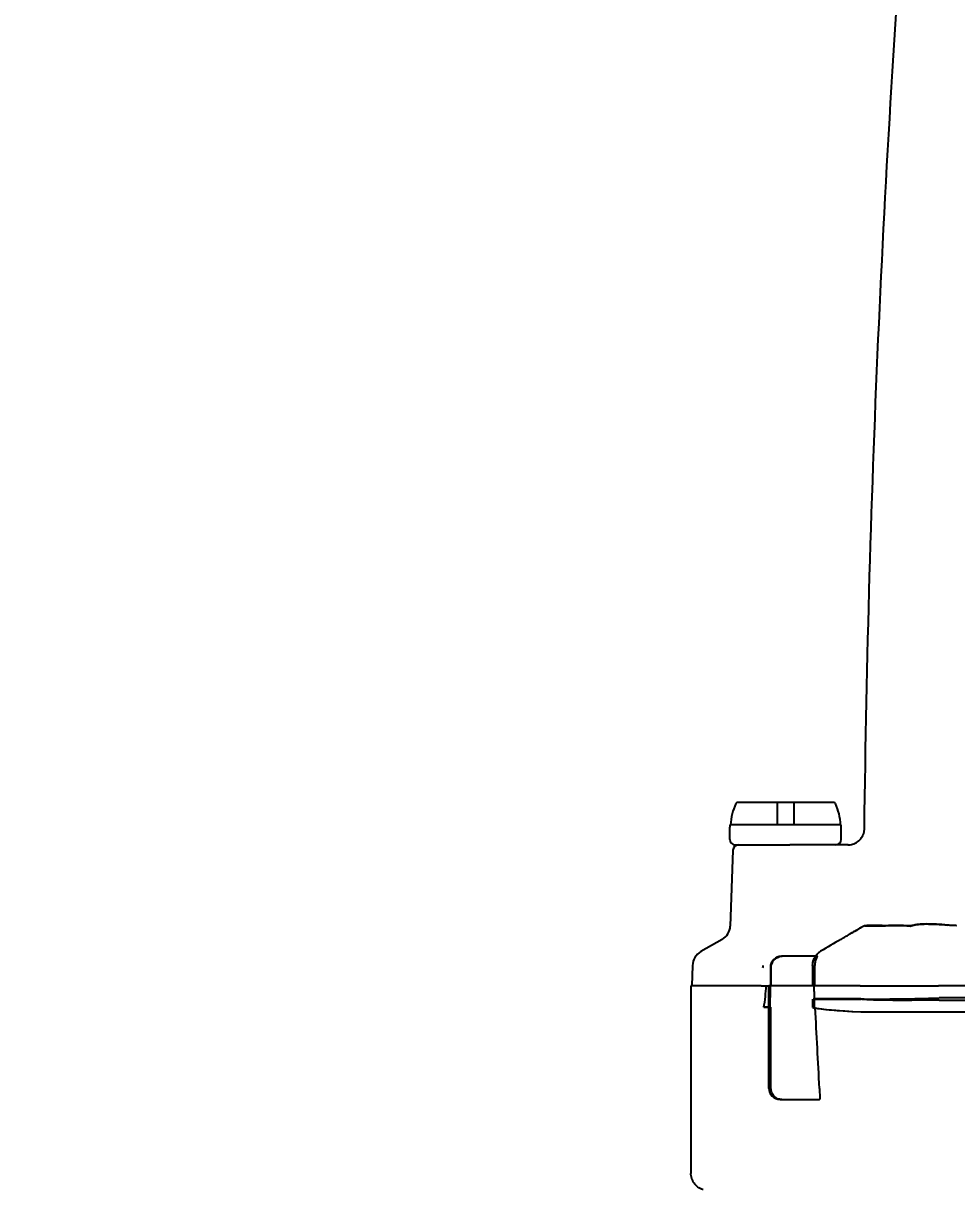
# Model space of a CAD drawing. Header units: millimetres. Extents: x -5247 to 64230, y -16204 to 29599.
# Drawn here: x 55737.6 to 55821.4, y 21381.5 to 21486.2 of the extents above; entities that cross this region are included whole.
import ezdxf
from ezdxf import colors
from ezdxf.entities.mleader import LeaderData, LeaderLine
from ezdxf.math import Vec2, Vec3

# ---------------------------------------------------------------- set-up
doc = ezdxf.new("R2010")
doc.units = ezdxf.units.MM
doc.layers.add('Выноски надписи', color=7, linetype='Continuous')
doc.styles.add('ISO_250', font='isocpeur.ttf', dxfattribs={"height": 250})

# ---------------------------------------------------------------- blocks, each defined once
blk = doc.blocks.new('_Dot')
at = {"color": 0, "linetype": 'ByBlock', "lineweight": -2}
blk.add_line((-0.5, 0), (-1, 0), dxfattribs=at)
at = {"color": 0, "linetype": 'ByBlock', "const_width": 0.5}
blk.add_lwpolyline([(-0.25, 0, 1), (0.25, 0, 1)], format="xyb", close=True, dxfattribs=at)
blk = doc.blocks.new('Siemens 7ME65202DF122JE1')
for p, q in [((-163.92, 180.16), (-172.58, 180.16)), ((-163.92, 180.16), (-172.58, 180.16)), ((-173.25, 178.16), (-173.19, 178.16)), ((-173.25, 178.16), (-173.19, 178.16)), ((-163.31, 178.16), (-163.25, 178.16)), ((-163.31, 178.16), (-163.25, 178.16)), ((-173.25, 176.86), (-173.25, 177.96)), ((-173.25, 176.86), (-173.25, 177.96)), ((-163.25, 176.86), (-163.25, 177.96)), ((-163.25, 176.86), (-163.25, 177.96)), ((-161.17, 177.84), (-161.17, 177.84)), ((-161.17, 177.84), (-161.17, 177.84)), ((-172.75, 176.36), (-167.88, 176.36)), ((-172.75, 176.36), (-167.88, 176.36)), ((-162.62, 176.36), (-167.88, 176.36)), ((-162.62, 176.36), (-167.88, 176.36)), ((-172.98, 175.88), (-173.22, 169.08)), ((-172.98, 175.88), (-173.22, 169.08)), ((-173.94, 167.88), (-175.86, 166.78)), ((-173.94, 167.88), (-175.86, 166.78)), ((-176.6, 165.53), (-176.67, 163.7)), ((-176.6, 165.53), (-176.67, 163.7)), ((-165.41, 166.36), (-168.61, 166.36)), ((-165.41, 166.36), (-168.61, 166.36)), ((-169.61, 165.36), (-169.61, 163.7)), ((-169.61, 165.36), (-169.61, 163.7)), ((-165.64, 165.36), (-165.64, 163.7)), ((-165.64, 165.36), (-165.64, 163.7)), ((-170.45, 163.7), (-176.75, 163.7)), ((-176.75, 163.7), (-176.75, 146.86)), ((-170.45, 163.7), (-176.75, 163.7)), ((-176.75, 163.7), (-176.75, 146.86)), ((-170.45, 163.7), (-169.98, 163.7)), ((-170.45, 163.7), (-169.98, 163.7)), ((-165.7, 163.7), (-169.75, 163.7)), ((-169.75, 154.5), (-169.75, 163.7)), ((-165.7, 163.7), (-169.75, 163.7)), ((-169.75, 154.5), (-169.75, 163.7)), ((-161.55, 163.7), (-165.7, 163.7)), ((-161.55, 163.7), (-165.7, 163.7)), ((-43.97, 163.7), (-154.53, 163.7)), ((-43.97, 163.7), (-154.53, 163.7)), ((-165.64, 161.73), (-165.64, 162.53)), ((-165.64, 161.73), (-165.64, 162.53)), ((-161.5, 162.54), (-161.5, 162.54)), ((-161.5, 162.54), (-161.5, 162.54)), ((-161.5, 161.36), (-154.47, 161.36)), ((-161.5, 161.36), (-154.47, 161.36)), ((-154.47, 161.36), (-44.03, 161.36)), ((-154.47, 161.36), (-44.03, 161.36)), ((-168.75, 153.5), (-165.2, 153.5)), ((-168.75, 153.5), (-165.2, 153.5))]:
    blk.add_line(p, q)
at = {"ltscale": 3.809293}
for p, q in [((-169, 180.16), (-169, 178.16)), ((-169, 180.16), (-169, 178.16)), ((-167.5, 180.16), (-167.5, 178.16)), ((-167.5, 180.16), (-167.5, 178.16))]:
    blk.add_line(p, q, dxfattribs=at)
at = {"ltscale": 7.979404}
for p, q in [((-169, 178.16), (-173.19, 178.16)), ((-169, 178.16), (-173.19, 178.16)), ((-163.31, 178.16), (-167.5, 178.16)), ((-163.31, 178.16), (-167.5, 178.16))]:
    blk.add_line(p, q, dxfattribs=at)
at = {"ltscale": 2.856945}
blk.add_line((-167.5, 178.16), (-169, 178.16), dxfattribs=at)
blk.add_line((-167.5, 178.16), (-169, 178.16), dxfattribs=at)
at = {"ltscale": 0.22948}
blk.add_line((-162.62, 176.36), (-162.62, 176.36), dxfattribs=at)
blk.add_line((-162.62, 176.36), (-162.62, 176.36), dxfattribs=at)
at = {"ltscale": 0.456778}
blk.add_line((-169.98, 163.7), (-169.75, 163.7), dxfattribs=at)
blk.add_line((-169.98, 163.7), (-169.75, 163.7), dxfattribs=at)
at = {"ltscale": 0.000145749}
blk.add_line((-161.5, 162.54), (-161.5, 162.54), dxfattribs=at)
blk.add_line((-161.5, 162.54), (-161.5, 162.54), dxfattribs=at)
at = {"ltscale": 0.006982}
blk.add_line((-154.47, 162.42), (-154.47, 162.42), dxfattribs=at)
blk.add_line((-154.47, 162.42), (-154.47, 162.42), dxfattribs=at)
at = {"ltscale": 1.253765}
blk.add_line((-170.2, 161.79), (-169.56, 161.78), dxfattribs=at)
blk.add_line((-170.2, 161.79), (-169.56, 161.78), dxfattribs=at)
at = {"ltscale": 13.87286}
blk.add_line((-169.56, 154.5), (-169.56, 161.78), dxfattribs=at)
blk.add_line((-169.56, 154.5), (-169.56, 161.78), dxfattribs=at)
for centre, radius, start, end in [((-168.25, 177.96), 4.94, 154.6771, 177.6816), ((-168.25, 177.96), 4.94, 154.6771, 177.6816), ((-168.25, 177.96), 4.94, 2.3184, 25.3229), ((-168.25, 177.96), 4.94, 2.3184, 25.3229), ((-168.25, 177.96), 5, 177.7078, 180), ((-168.25, 177.96), 5, 177.7078, 180), ((-168.25, 177.96), 5, 0, 2.2922), ((-168.25, 177.96), 5, 0, 2.2922), ((-172.75, 176.86), 0.5, 180, 270), ((-172.75, 176.86), 0.5, 180, 270), ((-172.48, 175.86), 0.5, 90, 178), ((-172.48, 175.86), 0.5, 90, 178), ((-163.75, 176.86), 0.5, 270, 0), ((-163.75, 176.86), 0.5, 270, 0), ((-174.66, 169.13), 1.44, 300.0003, 358), ((-174.66, 169.13), 1.44, 300.0003, 358), ((-175.11, 165.48), 1.5, 119.9998, 178), ((-175.11, 165.48), 1.5, 119.9998, 178), ((-168.61, 165.36), 1, 90, 180), ((-168.61, 165.36), 1, 90, 180), ((-168.75, 154.5), 1, 180, 270), ((-168.75, 154.5), 1, 180, 270)]:
    blk.add_arc(centre, radius, start, end)
for centre, major_axis, ratio, start_param, end_param in [((-172.58, 180.01), (-0.15, 0.006), 0.985967, 4.753778, 5.887071), ((-172.58, 180.01), (-0.15, 0.006), 0.985967, 4.753778, 5.887071), ((-163.92, 180.01), (-0.15, -0.007), 0.986025, 3.534596, 4.667776), ((-163.92, 180.01), (-0.15, -0.007), 0.986025, 3.534596, 4.667776), ((-3341.89, -7630.51), (-3693.55, -7895.56), 0.185695, 3.407437, 3.408197), ((-3341.89, -7630.51), (-3693.55, -7895.56), 0.185695, 3.407437, 3.408197), ((-164.15, 165.34), (-1.15, 1.32), 0.898194, 6.119502, 6.160994), ((-164.15, 165.34), (-1.15, 1.32), 0.898194, 6.119501, 6.160994), ((-168.4, 165.33), (0.26, 1.96), 0.965337, 1.602103, 1.705287), ((-168.4, 165.33), (0.26, 1.96), 0.965337, 1.602103, 1.705287), ((-165.68, 165.36), (0, -0.97), 0.042278, 1.570818, 1.726141), ((-165.68, 165.36), (0, -0.97), 0.042278, 1.570818, 1.726141), ((-165.16, 166.93), (-0.398, -0.566), 0.025864, 6.146496, 6.301282), ((-165.16, 166.93), (-0.398, -0.566), 0.025864, 6.146496, 6.301282), ((-235.48, 142.77), (88.49, -1686.65), 0.041912, 1.580309, 1.580657), ((-235.48, 142.77), (88.49, -1686.65), 0.041912, 1.580309, 1.580657), ((-154.47, 162.39), (-0.318, -0.006), 0.715628, 4.683923, 4.724026), ((-154.47, 162.39), (-0.318, -0.006), 0.71563, 4.683923, 4.724026), ((178.75, 161.86), (-344.7, 0), 0.009055, 0.042704, 0.16089), ((178.75, 161.86), (-344.7, 0), 0.009055, 0.042704, 0.16089), ((-164.76, 142), (-4.95, 94.47), 0.002197, 4.845002, 4.922563), ((-164.76, 142), (-4.95, 94.47), 0.002197, 4.845002, 4.922563)]:
    blk.add_ellipse(centre, major_axis=major_axis, ratio=ratio, start_param=start_param, end_param=end_param)
at = {"ltscale": 0.194927}
blk.add_ellipse((-168.66, 165.37), major_axis=(-0.158, -0.961), ratio=0.936429, start_param=4.774187, end_param=4.879355, dxfattribs=at)
blk.add_ellipse((-168.66, 165.37), major_axis=(-0.158, -0.961), ratio=0.936429, start_param=4.774187, end_param=4.879355, dxfattribs=at)
at = {"ltscale": 0.036203}
for ratio, start_param, end_param in [(0.962949, 4.694263, 4.707552), (0.963202, 4.694182, 4.707467)]:
    blk.add_ellipse((-164.44, 165.51), major_axis=(0.01, -1.43), ratio=ratio, start_param=start_param, end_param=end_param, dxfattribs=at)
at = {"ltscale": 3.449688}
blk.add_ellipse((178.75, 2976.6), major_axis=(-89.32, -9870.92), ratio=0.033728, start_param=5.001476, end_param=5.001667, dxfattribs=at)
blk.add_ellipse((178.75, 2976.6), major_axis=(-89.32, -9870.92), ratio=0.033728, start_param=5.001476, end_param=5.001667, dxfattribs=at)
at = {"ltscale": 3.658581}
blk.add_ellipse((697.09, 234.7), major_axis=(-42.98, -2773.91), ratio=0.312132, start_param=4.742823, end_param=4.743516, dxfattribs=at)
blk.add_ellipse((697.09, 234.7), major_axis=(-42.98, -2773.91), ratio=0.312132, start_param=4.742823, end_param=4.743516, dxfattribs=at)
at = {"ltscale": 1.118384}
blk.add_ellipse((-235.48, 142.77), major_axis=(88.49, -1686.65), ratio=0.041912, start_param=1.580657, end_param=1.581005, dxfattribs=at)
at = {"ltscale": 1.118341}
blk.add_ellipse((-235.48, 142.77), major_axis=(88.49, -1686.65), ratio=0.041912, start_param=1.580657, end_param=1.581005, dxfattribs=at)
at = {"ltscale": 24.128645}
blk.add_ellipse((178.75, 162.52), major_axis=(-344.7, 0.01), ratio=0.000287, start_param=0.030671, end_param=0.16089, dxfattribs=at)
blk.add_ellipse((178.75, 162.52), major_axis=(-344.7, 0.01), ratio=0.000287, start_param=0.030671, end_param=0.16089, dxfattribs=at)
at = {"ltscale": 24.636251}
blk.add_ellipse((178.75, 162.52), major_axis=(-344.7, 0.01), ratio=0.000287, start_param=6.122296, end_param=6.240481, dxfattribs=at)
blk.add_ellipse((178.75, 162.52), major_axis=(-344.7, 0.01), ratio=0.000287, start_param=6.122296, end_param=6.240481, dxfattribs=at)
at = {"ltscale": 0.025482}
for ratio in [0.225853, 0.225854]:
    blk.add_ellipse((-161.49, 162.28), major_axis=(0.014, -0.228), ratio=ratio, start_param=3.085804, end_param=3.12742, dxfattribs=at)
at = {"ltscale": 25.552862}
for major_axis in [(344.7, -0.01), (344.7, -0.01), (-344.7, 0.01), (-344.7, 0.01)]:
    blk.add_ellipse((-99.25, 162.52), major_axis=major_axis, ratio=0.000287, start_param=1.409907, end_param=1.731686, dxfattribs=at)
at = {"ltscale": 0.772657}
blk.add_ellipse((-164.75, 161.77), major_axis=(-5, 0), ratio=0.009055, start_param=6.009344, end_param=6.090483, dxfattribs=at)
blk.add_ellipse((-164.75, 161.77), major_axis=(-5, 0), ratio=0.009055, start_param=6.009344, end_param=6.090483, dxfattribs=at)
at = {"ltscale": 0.654923}
blk.add_ellipse((-167.25, 161.76), major_axis=(1.5, 0), ratio=0.009078, start_param=0.031182, end_param=0.260504, dxfattribs=at)
blk.add_ellipse((-167.25, 161.76), major_axis=(1.5, 0), ratio=0.009078, start_param=0.031182, end_param=0.260504, dxfattribs=at)
at = {"ltscale": 8.527577}
blk.add_ellipse((178.75, 161.86), major_axis=(344.7, 0), ratio=0.009055, start_param=3.171309, end_param=3.184297, dxfattribs=at)
blk.add_ellipse((178.75, 161.86), major_axis=(344.7, 0), ratio=0.009055, start_param=3.171309, end_param=3.184297, dxfattribs=at)
at = {"ltscale": 24.103104}
blk.add_ellipse((178.75, 161.86), major_axis=(344.67, 0), ratio=0.009055, start_param=3.172757, end_param=3.302846, dxfattribs=at)
blk.add_ellipse((178.75, 161.86), major_axis=(344.67, 0), ratio=0.009055, start_param=3.172757, end_param=3.302846, dxfattribs=at)
at = {"ltscale": 0.081694}
blk.add_ellipse((-164.75, 161.77), major_axis=(-5, 0), ratio=0.009055, start_param=1.392639, end_param=1.401228, dxfattribs=at)
blk.add_ellipse((-164.75, 161.77), major_axis=(-5, 0), ratio=0.009055, start_param=1.392639, end_param=1.401228, dxfattribs=at)
at = {"ltscale": 0.016502}
blk.add_ellipse((-164.76, 142), major_axis=(-4.95, 94.47), ratio=0.002197, start_param=4.922563, end_param=4.922657, dxfattribs=at)
blk.add_ellipse((-164.76, 142), major_axis=(-4.95, 94.47), ratio=0.002197, start_param=4.922563, end_param=4.922657, dxfattribs=at)
at = {"ltscale": 24.603045}
blk.add_ellipse((178.75, 161.86), major_axis=(-344.67, 0), ratio=0.009055, start_param=0.04322, end_param=0.161253, dxfattribs=at)
blk.add_ellipse((178.75, 161.86), major_axis=(-344.67, 0), ratio=0.009055, start_param=0.04322, end_param=0.161253, dxfattribs=at)
at = {"ltscale": 0.097527}
for start_param, end_param in [(0.226048, 0.23458), (0.226047, 0.234578)]:
    blk.add_ellipse((-157.25, 161.37), major_axis=(-4.3, 0.01), ratio=0.012476, start_param=start_param, end_param=end_param, dxfattribs=at)
at = {"ltscale": 0.077506}
for start_param, end_param in [(0.226121, 0.232905), (0.226112, 0.232895)]:
    blk.add_ellipse((-157.25, 161.37), major_axis=(-4.3, 0.01), ratio=0.012481, start_param=start_param, end_param=end_param, dxfattribs=at)
for points, knots in [([(-161.17, 177.84), (-160.8, 208.08), (-159.42, 238.31), (-156.19, 279.64), (-155.18, 290.86), (-154.03, 302.07)], [0.000002, 0.000002, 0.000002, 0.000002, 9.074041, 9.074041, 12.455967, 12.455967, 12.455967, 12.455967]), ([(-161.17, 177.84), (-160.8, 208.08), (-159.42, 238.31), (-156.19, 279.64), (-155.18, 290.86), (-154.03, 302.07)], [0.000002, 0.000002, 0.000002, 0.000002, 9.074041, 9.074041, 12.455967, 12.455967, 12.455967, 12.455967]), ([(-162.67, 176.36), (-162.52, 176.36), (-162.37, 176.39), (-162.07, 176.48), (-161.92, 176.55), (-161.65, 176.75), (-161.52, 176.87), (-161.35, 177.14), (-161.28, 177.28), (-161.19, 177.56), (-161.17, 177.7), (-161.17, 177.84)], [0, 0, 0, 0, 0.0441252, 0.0441252, 0.0939977, 0.0939977, 0.1449367, 0.1449367, 0.1906099, 0.1906099, 0.2324747, 0.2324747, 0.2324747, 0.2324747]), ([(-162.67, 176.36), (-162.52, 176.36), (-162.37, 176.39), (-162.07, 176.48), (-161.92, 176.55), (-161.65, 176.75), (-161.52, 176.87), (-161.35, 177.14), (-161.28, 177.28), (-161.19, 177.56), (-161.17, 177.7), (-161.17, 177.84)], [0, 0, 0, 0, 0.0441252, 0.0441252, 0.0939977, 0.0939977, 0.1449367, 0.1449367, 0.1906099, 0.1906099, 0.2324747, 0.2324747, 0.2324747, 0.2324747]), ([(-161.18, 169.1), (-161.21, 169.08), (-161.25, 169.06), (-161.42, 168.97), (-161.51, 168.92), (-161.7, 168.81), (-161.81, 168.74), (-162.09, 168.58), (-162.21, 168.51), (-162.28, 168.47)], [0.0001909, 0.0001909, 0.0001909, 0.0001909, 0.0291235, 0.0291235, 0.0529477, 0.0529477, 0.082762, 0.082762, 0.1169312, 0.1169312, 0.1169312, 0.1169312]), ([(-161.18, 169.1), (-161.21, 169.08), (-161.25, 169.06), (-161.42, 168.97), (-161.51, 168.92), (-161.7, 168.81), (-161.81, 168.74), (-162.09, 168.58), (-162.21, 168.51), (-162.28, 168.47)], [0.0001909, 0.0001909, 0.0001909, 0.0001909, 0.0291235, 0.0291235, 0.0529477, 0.0529477, 0.082762, 0.082762, 0.1169312, 0.1169312, 0.1169312, 0.1169312]), ([(-161.15, 169.11), (-161.15, 169.11), (-161.16, 169.11), (-161.17, 169.1), (-161.18, 169.1), (-161.18, 169.1)], [0, 0, 0, 0, 0.0223462, 0.0223462, 0.02982115, 0.02982115, 0.02982115, 0.02982115]), ([(-161.15, 169.11), (-161.15, 169.11), (-161.16, 169.11), (-161.17, 169.1), (-161.18, 169.1), (-161.18, 169.1)], [0, 0, 0, 0, 0.02234594, 0.02234594, 0.02982115, 0.02982115, 0.02982115, 0.02982115]), ([(-157.06, 169.09), (-157.89, 169.15), (-158.6, 169.11), (-159.48, 169.11), (-159.67, 169.11), (-160.52, 169.12), (-160.96, 169.11), (-161.15, 169.11)], [0.000005, 0.000005, 0.000005, 0.000005, 1.814141, 1.814141, 2.372443, 2.372443, 4.571185, 4.571185, 4.571185, 4.571185]), ([(-157.06, 169.09), (-157.89, 169.15), (-158.6, 169.11), (-159.48, 169.11), (-159.67, 169.11), (-160.52, 169.12), (-160.96, 169.11), (-161.15, 169.11)], [0.000005, 0.000005, 0.000005, 0.000005, 1.814141, 1.814141, 2.372443, 2.372443, 4.571185, 4.571185, 4.571185, 4.571185]), ([(-156.82, 169.13), (-156.88, 169.12), (-156.92, 169.1), (-157, 169.09), (-157.03, 169.09), (-157.06, 169.09)], [0.000001, 0.000001, 0.000001, 0.000001, 0.05008217, 0.05008217, 0.09985648, 0.09985648, 0.09985648, 0.09985648]), ([(-156.82, 169.13), (-156.88, 169.12), (-156.92, 169.1), (-157, 169.09), (-157.03, 169.09), (-157.06, 169.09)], [0.000001, 0.000001, 0.000001, 0.000001, 0.05008217, 0.05008217, 0.09985648, 0.09985648, 0.09985648, 0.09985648]), ([(-153.7, 169.15), (-154.06, 169.19), (-154.39, 169.22), (-155.04, 169.26), (-155.34, 169.26), (-155.89, 169.26), (-156.13, 169.25), (-156.53, 169.2), (-156.7, 169.17), (-156.82, 169.13)], [0.000001, 0.000001, 0.000001, 0.000001, 0.1119621, 0.1119621, 0.22605, 0.22605, 0.340333, 0.340333, 0.4530958, 0.4530958, 0.4530958, 0.4530958]), ([(-153.7, 169.15), (-154.06, 169.19), (-154.39, 169.22), (-155.04, 169.26), (-155.34, 169.26), (-155.89, 169.26), (-156.13, 169.25), (-156.53, 169.2), (-156.7, 169.17), (-156.82, 169.13)], [0.000001, 0.000001, 0.000001, 0.000001, 0.1119621, 0.1119621, 0.22605, 0.22605, 0.340333, 0.340333, 0.4530958, 0.4530958, 0.4530958, 0.4530958]), ([(-152.89, 169.11), (-153.03, 169.11), (-153.17, 169.12), (-153.44, 169.13), (-153.57, 169.14), (-153.7, 169.15)], [0.00000876, 0.00000876, 0.00000876, 0.00000876, 0.04178822, 0.04178822, 0.08384021, 0.08384021, 0.08384021, 0.08384021]), ([(-152.89, 169.11), (-153.03, 169.11), (-153.17, 169.12), (-153.44, 169.13), (-153.57, 169.14), (-153.7, 169.15)], [0.00000876, 0.00000876, 0.00000876, 0.00000876, 0.04178822, 0.04178822, 0.08384021, 0.08384021, 0.08384021, 0.08384021]), ([(-163.28, 167.88), (-163.26, 167.89), (-163.24, 167.9), (-163.13, 167.97), (-163.02, 168.04), (-162.79, 168.17), (-162.66, 168.25), (-162.53, 168.32)], [0.56167389, 0.56167389, 0.56167389, 0.56167389, 0.57027576, 0.57027576, 0.60937087, 0.60937087, 0.65194217, 0.65194217, 0.65194217, 0.65194217]), ([(-163.28, 167.88), (-163.26, 167.89), (-163.24, 167.9), (-163.13, 167.97), (-163.02, 168.04), (-162.79, 168.17), (-162.66, 168.25), (-162.53, 168.32)], [0.56167389, 0.56167389, 0.56167389, 0.56167389, 0.57027576, 0.57027576, 0.60937087, 0.60937087, 0.65194217, 0.65194217, 0.65194217, 0.65194217]), ([(-162.28, 168.47), (-162.31, 168.45), (-162.33, 168.44), (-162.35, 168.43), (-162.38, 168.41), (-162.41, 168.39), (-162.44, 168.38), (-162.47, 168.36), (-162.5, 168.34), (-162.53, 168.32)], [0.000241, 0.000241, 0.000241, 0.000241, 0.2498091, 0.2498091, 0.2498091, 0.624696, 0.624696, 0.624696, 0.9999801, 0.9999801, 0.9999801, 0.9999801]), ([(-162.28, 168.47), (-162.31, 168.45), (-162.33, 168.44), (-162.35, 168.43), (-162.38, 168.41), (-162.41, 168.39), (-162.44, 168.38), (-162.47, 168.36), (-162.5, 168.34), (-162.53, 168.32)], [0.000241, 0.000241, 0.000241, 0.000241, 0.2498091, 0.2498091, 0.2498091, 0.624696, 0.624696, 0.624696, 0.9999801, 0.9999801, 0.9999801, 0.9999801]), ([(-165.55, 166.37), (-165.55, 166.37), (-165.55, 166.38), (-165.53, 166.4), (-165.51, 166.43), (-165.47, 166.48), (-165.46, 166.5), (-165.44, 166.52)], [-0.35414459, -0.35414459, -0.35414459, -0.35414459, -0.34252565, -0.34252565, -0.31422069, -0.31422069, -0.30288003, -0.30288003, -0.30288003, -0.30288003]), ([(-165.55, 166.37), (-165.55, 166.37), (-165.55, 166.38), (-165.53, 166.4), (-165.51, 166.43), (-165.47, 166.48), (-165.46, 166.5), (-165.44, 166.52)], [-0.35442296, -0.35442296, -0.35442296, -0.35442296, -0.34278471, -0.34278471, -0.31443659, -0.31443659, -0.30308008, -0.30308008, -0.30308008, -0.30308008]), ([(-165.36, 166.61), (-165.37, 166.6), (-165.38, 166.58), (-165.42, 166.55), (-165.43, 166.53), (-165.44, 166.52)], [0.0000019, 0.0000019, 0.0000019, 0.0000019, 0.003414853, 0.003414853, 0.005725663, 0.005725663, 0.005725663, 0.005725663]), ([(-165.36, 166.61), (-165.37, 166.6), (-165.38, 166.58), (-165.42, 166.55), (-165.43, 166.53), (-165.44, 166.52)], [0.0000019, 0.0000019, 0.0000019, 0.0000019, 0.003414853, 0.003414853, 0.005725663, 0.005725663, 0.005725663, 0.005725663]), ([(-165.15, 166.77), (-165.17, 166.76), (-165.19, 166.75), (-165.23, 166.72), (-165.26, 166.7), (-165.31, 166.65), (-165.33, 166.63), (-165.36, 166.61)], [0.0000012, 0.0000012, 0.0000012, 0.0000012, 0.2487557, 0.2487557, 0.6235574, 0.6235574, 0.998623, 0.998623, 0.998623, 0.998623]), ([(-165.15, 166.77), (-165.17, 166.76), (-165.19, 166.75), (-165.23, 166.72), (-165.26, 166.7), (-165.31, 166.65), (-165.33, 166.63), (-165.36, 166.61)], [0.0000012, 0.0000012, 0.0000012, 0.0000012, 0.2487557, 0.2487557, 0.6235574, 0.6235574, 0.998623, 0.998623, 0.998623, 0.998623]), ([(-165.41, 166.36), (-165.41, 166.36), (-165.41, 166.36), (-165.41, 166.36), (-165.42, 166.34), (-165.46, 166.27), (-165.49, 166.21), (-165.55, 166.06), (-165.58, 165.96), (-165.62, 165.77), (-165.63, 165.69), (-165.64, 165.58), (-165.64, 165.54), (-165.64, 165.51)], [0.5238103, 0.5238103, 0.5238103, 0.5238103, 0.5245603, 0.5245603, 0.5582944, 0.5582944, 0.5925909, 0.5925909, 0.6315705, 0.6315705, 0.6569868, 0.6569868, 0.6672864, 0.6672864, 0.6672864, 0.6672864]), ([(-165.41, 166.36), (-165.41, 166.36), (-165.41, 166.36), (-165.41, 166.36), (-165.42, 166.34), (-165.46, 166.27), (-165.49, 166.21), (-165.55, 166.06), (-165.58, 165.96), (-165.62, 165.77), (-165.63, 165.69), (-165.64, 165.58), (-165.64, 165.54), (-165.64, 165.51)], [0.5238103, 0.5238103, 0.5238103, 0.5238103, 0.5245603, 0.5245603, 0.5582944, 0.5582944, 0.5925909, 0.5925909, 0.6315705, 0.6315705, 0.6569868, 0.6569868, 0.6672864, 0.6672864, 0.6672864, 0.6672864]), ([(-170.2, 161.79), (-170.14, 162.04), (-170.1, 162.42), (-170.03, 163.05), (-170, 163.39), (-169.98, 163.7)], [0.000001, 0.000001, 0.000001, 0.000001, 0.0782803, 0.0782803, 0.1555314, 0.1555314, 0.1555314, 0.1555314]), ([(-170.2, 161.79), (-170.14, 162.04), (-170.1, 162.42), (-170.03, 163.05), (-170, 163.39), (-169.98, 163.7)], [0.000001, 0.000001, 0.000001, 0.000001, 0.0782803, 0.0782803, 0.1555314, 0.1555314, 0.1555314, 0.1555314]), ([(-161.55, 163.7), (-161.41, 163.7), (-161.15, 163.7), (-160.35, 163.7), (-159.82, 163.7), (-158.54, 163.7), (-157.8, 163.7), (-156.21, 163.7), (-155.39, 163.7), (-154.53, 163.7)], [-1.06217, -1.06217, -1.06217, -1.06217, -0.803445, -0.803445, -0.531826, -0.531826, -0.259177, -0.259177, -0.000003, -0.000003, -0.000003, -0.000003]), ([(-161.55, 163.7), (-161.41, 163.7), (-161.15, 163.7), (-160.35, 163.7), (-159.82, 163.7), (-158.54, 163.7), (-157.8, 163.7), (-156.21, 163.7), (-155.39, 163.7), (-154.53, 163.7)], [-1.06217, -1.06217, -1.06217, -1.06217, -0.803445, -0.803445, -0.531826, -0.531826, -0.259177, -0.259177, -0.000003, -0.000003, -0.000003, -0.000003]), ([(-161.5, 162.54), (-161.36, 162.53), (-161.09, 162.52), (-160.3, 162.52), (-159.77, 162.52), (-158.48, 162.53), (-157.74, 162.54), (-156.16, 162.57), (-155.33, 162.59), (-154.48, 162.61)], [-1.06221, -1.06221, -1.06221, -1.06221, -0.803521, -0.803521, -0.531855, -0.531855, -0.259146, -0.259146, -0.000035, -0.000035, -0.000035, -0.000035]), ([(-161.5, 162.54), (-161.36, 162.53), (-161.09, 162.52), (-160.3, 162.52), (-159.77, 162.52), (-158.48, 162.53), (-157.74, 162.54), (-156.16, 162.57), (-155.33, 162.59), (-154.48, 162.61)], [-1.06221, -1.06221, -1.06221, -1.06221, -0.803521, -0.803521, -0.531855, -0.531855, -0.259146, -0.259146, -0.000035, -0.000035, -0.000035, -0.000035]), ([(-169.75, 161.78), (-169.79, 161.78), (-169.83, 161.78), (-169.97, 161.78), (-170.08, 161.78), (-170.2, 161.79)], [0.02002694, 0.02002694, 0.02002694, 0.02002694, 0.04058614, 0.04058614, 0.08025495, 0.08025495, 0.08025495, 0.08025495]), ([(-169.75, 161.78), (-169.79, 161.78), (-169.83, 161.78), (-169.97, 161.78), (-170.08, 161.78), (-170.2, 161.79)], [0.02002694, 0.02002694, 0.02002694, 0.02002694, 0.04058614, 0.04058614, 0.08025495, 0.08025495, 0.08025495, 0.08025495]), ([(-165.21, 154.5), (-165.21, 154.37), (-165.2, 154.24), (-165.19, 154), (-165.19, 153.89), (-165.19, 153.71), (-165.19, 153.64), (-165.19, 153.53), (-165.2, 153.5), (-165.2, 153.5), (-165.2, 153.5), (-165.2, 153.5)], [0, 0, 0, 0, 0.0387663, 0.0387663, 0.0774611, 0.0774611, 0.1163659, 0.1163659, 0.1557361, 0.1557361, 0.1581166, 0.1581166, 0.1581166, 0.1581166]), ([(-165.21, 154.5), (-165.21, 154.37), (-165.2, 154.24), (-165.19, 154), (-165.19, 153.89), (-165.19, 153.71), (-165.19, 153.64), (-165.19, 153.53), (-165.2, 153.5), (-165.2, 153.5), (-165.2, 153.5), (-165.2, 153.5)], [0, 0, 0, 0, 0.0387663, 0.0387663, 0.0774611, 0.0774611, 0.1163659, 0.1163659, 0.1557361, 0.1557361, 0.1581166, 0.1581166, 0.1581166, 0.1581166]), ([(-175.64, 145.41), (-175.74, 145.43), (-175.84, 145.47), (-176.07, 145.59), (-176.2, 145.69), (-176.43, 145.91), (-176.52, 146.05), (-176.66, 146.33), (-176.71, 146.49), (-176.74, 146.72), (-176.75, 146.79), (-176.75, 146.86)], [0, 0, 0, 0, 0.0310105, 0.0310105, 0.0790422, 0.0790422, 0.1268293, 0.1268293, 0.174625, 0.174625, 0.1956602, 0.1956602, 0.1956602, 0.1956602]), ([(-175.64, 145.41), (-175.74, 145.43), (-175.84, 145.47), (-176.07, 145.59), (-176.2, 145.69), (-176.43, 145.91), (-176.52, 146.05), (-176.66, 146.33), (-176.71, 146.49), (-176.74, 146.72), (-176.75, 146.79), (-176.75, 146.86)], [0, 0, 0, 0, 0.0310105, 0.0310105, 0.0790422, 0.0790422, 0.1268293, 0.1268293, 0.174625, 0.174625, 0.1956602, 0.1956602, 0.1956602, 0.1956602])]:
    blk.add_open_spline(points, degree=3, knots=knots)
at = {"ltscale": 1.981258}
blk.add_open_spline([(-162.3, 168.46), (-162.23, 168.5), (-162.16, 168.54), (-162, 168.63), (-161.92, 168.68), (-161.82, 168.74), (-161.75, 168.78), (-161.6, 168.86), (-161.54, 168.9), (-161.48, 168.93)], degree=3, knots=[0.00000055, 0.00000055, 0.00000055, 0.00000055, 0.02408797, 0.02408797, 0.0566737, 0.0566737, 0.0769359, 0.0769359, 0.09256152, 0.09256152, 0.09256152, 0.09256152], dxfattribs=at)
blk.add_open_spline([(-162.3, 168.46), (-162.23, 168.5), (-162.16, 168.54), (-162, 168.63), (-161.92, 168.68), (-161.82, 168.74), (-161.75, 168.78), (-161.6, 168.86), (-161.54, 168.9), (-161.48, 168.93)], degree=3, knots=[0.00000055, 0.00000055, 0.00000055, 0.00000055, 0.02408797, 0.02408797, 0.0566737, 0.0566737, 0.0769359, 0.0769359, 0.09256152, 0.09256152, 0.09256152, 0.09256152], dxfattribs=at)
at = {"ltscale": 0.56814}
for knots in [[-0.03778136, -0.03778136, -0.03778136, -0.03778136, -0.01189684, -0.01189684, -0.00025305, -0.00025305, -0.00025305, -0.00025305], [-0.03778108, -0.03778108, -0.03778108, -0.03778108, -0.01189749, -0.01189749, -0.00025305, -0.00025305, -0.00025305, -0.00025305]]:
    blk.add_open_spline([(-161.15, 169.11), (-161.15, 169.11), (-161.15, 169.11), (-161.17, 169.1), (-161.18, 169.1), (-161.18, 169.1)], degree=3, knots=knots, dxfattribs=at)
at = {"ltscale": 24.480925}
blk.add_open_spline([(-161.15, 169.11), (-161.06, 169.11), (-160.9, 169.11), (-160.46, 169.11), (-160.17, 169.11), (-159.67, 169.11), (-159.48, 169.11), (-158.61, 169.11), (-157.9, 169.15), (-157.06, 169.08)], degree=3, knots=[0.000001, 0.000001, 0.000001, 0.000001, 1.135225, 1.135225, 2.27663, 2.27663, 2.858872, 2.858872, 4.763495, 4.763495, 4.763495, 4.763495], dxfattribs=at)
blk.add_open_spline([(-161.15, 169.11), (-161.06, 169.11), (-160.9, 169.11), (-160.46, 169.11), (-160.17, 169.11), (-159.67, 169.11), (-159.48, 169.11), (-158.61, 169.11), (-157.9, 169.15), (-157.06, 169.08)], degree=3, knots=[0.000001, 0.000001, 0.000001, 0.000001, 1.135225, 1.135225, 2.27663, 2.27663, 2.858872, 2.858872, 4.763495, 4.763495, 4.763495, 4.763495], dxfattribs=at)
at = {"ltscale": 1.907999}
blk.add_open_spline([(-157.06, 169.08), (-157.04, 169.08), (-157.01, 169.09), (-156.92, 169.1), (-156.88, 169.12), (-156.82, 169.13)], degree=3, knots=[0, 0, 0, 0, 0.0493102, 0.0493102, 0.1000971, 0.1000971, 0.1000971, 0.1000971], dxfattribs=at)
blk.add_open_spline([(-157.06, 169.08), (-157.04, 169.08), (-157.01, 169.09), (-156.92, 169.1), (-156.88, 169.12), (-156.82, 169.13)], degree=3, knots=[0, 0, 0, 0, 0.0493102, 0.0493102, 0.1000971, 0.1000971, 0.1000971, 0.1000971], dxfattribs=at)
at = {"ltscale": 8.638632}
blk.add_open_spline([(-156.82, 169.13), (-156.69, 169.17), (-156.53, 169.21), (-156.12, 169.25), (-155.88, 169.26), (-155.35, 169.26), (-155.04, 169.26), (-154.4, 169.22), (-154.06, 169.19), (-153.7, 169.16)], degree=3, knots=[0.000001, 0.000001, 0.000001, 0.000001, 0.1123469, 0.1123469, 0.23233, 0.23233, 0.3572156, 0.3572156, 0.4798541, 0.4798541, 0.4798541, 0.4798541], dxfattribs=at)
blk.add_open_spline([(-156.82, 169.13), (-156.69, 169.17), (-156.53, 169.21), (-156.12, 169.25), (-155.88, 169.26), (-155.35, 169.26), (-155.04, 169.26), (-154.4, 169.22), (-154.06, 169.19), (-153.7, 169.16)], degree=3, knots=[0.000001, 0.000001, 0.000001, 0.000001, 0.1123469, 0.1123469, 0.23233, 0.23233, 0.3572156, 0.3572156, 0.4798541, 0.4798541, 0.4798541, 0.4798541], dxfattribs=at)
at = {"ltscale": 1.59004}
blk.add_open_spline([(-152.9, 169.11), (-153.03, 169.11), (-153.17, 169.12), (-153.44, 169.13), (-153.57, 169.14), (-153.7, 169.16)], degree=3, knots=[-0.08346018, -0.08346018, -0.08346018, -0.08346018, -0.04229174, -0.04229174, -0.000001, -0.000001, -0.000001, -0.000001], dxfattribs=at)
blk.add_open_spline([(-152.9, 169.11), (-153.03, 169.11), (-153.17, 169.12), (-153.44, 169.13), (-153.57, 169.14), (-153.7, 169.16)], degree=3, knots=[-0.08346018, -0.08346018, -0.08346018, -0.08346018, -0.04229174, -0.04229174, -0.000001, -0.000001, -0.000001, -0.000001], dxfattribs=at)
at = {"ltscale": 0.50869}
blk.add_open_spline([(-162.3, 168.46), (-162.38, 168.41), (-162.45, 168.37), (-162.53, 168.32)], degree=3, dxfattribs=at)
blk.add_open_spline([(-162.3, 168.46), (-162.38, 168.41), (-162.45, 168.37), (-162.53, 168.32)], degree=3, dxfattribs=at)
at = {"ltscale": 2.210692}
for points, knots in [([(-165.82, 165.53), (-165.82, 165.63), (-165.81, 165.72), (-165.77, 165.92), (-165.74, 166.02), (-165.63, 166.27), (-165.54, 166.41), (-165.43, 166.53)], [-2.4544234, -2.4544234, -2.4544234, -2.4544234, -2.4251863, -2.4251863, -2.3933735, -2.3933735, -2.3388226, -2.3388226, -2.3388226, -2.3388226]), ([(-165.82, 165.53), (-165.82, 165.63), (-165.81, 165.74), (-165.76, 165.95), (-165.73, 166.06), (-165.62, 166.3), (-165.53, 166.42), (-165.43, 166.53)], [-2.1238114, -2.1238114, -2.1238114, -2.1238114, -2.0920425, -2.0920425, -2.0575182, -2.0575182, -2.0080986, -2.0080986, -2.0080986, -2.0080986])]:
    blk.add_open_spline(points, degree=3, knots=knots, dxfattribs=at)
at = {"ltscale": 0.24046}
blk.add_open_spline([(-165.43, 166.53), (-165.41, 166.56), (-165.38, 166.58), (-165.36, 166.61)], degree=3, dxfattribs=at)
blk.add_open_spline([(-165.43, 166.53), (-165.41, 166.56), (-165.38, 166.58), (-165.36, 166.61)], degree=3, dxfattribs=at)
at = {"ltscale": 0.025826}
blk.add_open_spline([(-169.57, 165.46), (-169.57, 165.46), (-169.57, 165.46), (-169.57, 165.46)], degree=3, dxfattribs=at)
blk.add_open_spline([(-169.57, 165.46), (-169.57, 165.46), (-169.57, 165.46), (-169.57, 165.46)], degree=3, dxfattribs=at)
at = {"ltscale": 0.205967}
blk.add_open_spline([(-169.57, 165.46), (-169.57, 165.45), (-169.57, 165.44), (-169.57, 165.42), (-169.57, 165.41), (-169.57, 165.39), (-169.57, 165.37), (-169.57, 165.36)], degree=3, knots=[0, 0, 0, 0, 0.00278514, 0.00278514, 0.00617597, 0.00617597, 0.01079368, 0.01079368, 0.01079368, 0.01079368], dxfattribs=at)
blk.add_open_spline([(-169.57, 165.46), (-169.57, 165.45), (-169.57, 165.44), (-169.57, 165.42), (-169.57, 165.41), (-169.57, 165.39), (-169.57, 165.37), (-169.57, 165.36)], degree=3, knots=[0, 0, 0, 0, 0.00278514, 0.00278514, 0.00617597, 0.00617597, 0.01079368, 0.01079368, 0.01079368, 0.01079368], dxfattribs=at)
at = {"ltscale": 3.080125}
blk.add_open_spline([(-168.47, 166.36), (-168.51, 166.36), (-168.55, 166.36), (-168.64, 166.35), (-168.68, 166.34), (-168.78, 166.32), (-168.83, 166.3), (-168.95, 166.25), (-169.01, 166.22), (-169.16, 166.14), (-169.23, 166.08), (-169.38, 165.92), (-169.45, 165.82), (-169.53, 165.63), (-169.55, 165.55), (-169.56, 165.46)], degree=3, knots=[0, 0, 0, 0, 0.0128112, 0.0128112, 0.0259698, 0.0259698, 0.0424006, 0.0424006, 0.0649827, 0.0649827, 0.0962469, 0.0962469, 0.1351953, 0.1351953, 0.1610579, 0.1610579, 0.1610579, 0.1610579], dxfattribs=at)
blk.add_open_spline([(-168.47, 166.36), (-168.51, 166.36), (-168.55, 166.36), (-168.64, 166.35), (-168.68, 166.34), (-168.78, 166.32), (-168.83, 166.3), (-168.95, 166.25), (-169.01, 166.22), (-169.16, 166.14), (-169.23, 166.08), (-169.38, 165.92), (-169.45, 165.82), (-169.53, 165.63), (-169.55, 165.55), (-169.56, 165.46)], degree=3, knots=[0, 0, 0, 0, 0.0128112, 0.0128112, 0.0259698, 0.0259698, 0.0424006, 0.0424006, 0.0649827, 0.0649827, 0.0962469, 0.0962469, 0.1351953, 0.1351953, 0.1610579, 0.1610579, 0.1610579, 0.1610579], dxfattribs=at)
at = {"ltscale": 3.156531}
blk.add_open_spline([(-169.57, 165.36), (-169.57, 164.8), (-169.57, 164.25), (-169.58, 163.7)], degree=3, dxfattribs=at)
blk.add_open_spline([(-169.57, 165.36), (-169.57, 164.8), (-169.57, 164.25), (-169.58, 163.7)], degree=3, dxfattribs=at)
at = {"ltscale": 0.049734}
blk.add_open_spline([(-169.57, 165.36), (-169.57, 165.36), (-169.57, 165.36), (-169.57, 165.36)], degree=3, dxfattribs=at)
blk.add_open_spline([(-169.57, 165.36), (-169.57, 165.36), (-169.57, 165.36), (-169.57, 165.36)], degree=3, dxfattribs=at)
at = {"ltscale": 1.623058}
blk.add_open_spline([(-165.8, 161.77), (-165.8, 161.9), (-165.8, 162.05), (-165.79, 162.28), (-165.79, 162.37), (-165.79, 162.46), (-165.79, 162.48), (-165.79, 162.51), (-165.79, 162.51), (-165.79, 162.52), (-165.79, 162.52), (-165.79, 162.52)], degree=3, knots=[-0.06173582, -0.06173582, -0.06173582, -0.06173582, -0.03465448, -0.03465448, -0.01418796, -0.01418796, -0.00621905, -0.00621905, -0.00294618, -0.00294618, -0.000001, -0.000001, -0.000001, -0.000001], dxfattribs=at)
blk.add_open_spline([(-165.8, 161.77), (-165.8, 161.9), (-165.8, 162.05), (-165.79, 162.28), (-165.79, 162.37), (-165.79, 162.46), (-165.79, 162.48), (-165.79, 162.51), (-165.79, 162.51), (-165.79, 162.52), (-165.79, 162.52), (-165.79, 162.52)], degree=3, knots=[-0.06173582, -0.06173582, -0.06173582, -0.06173582, -0.03465448, -0.03465448, -0.01418796, -0.01418796, -0.00621905, -0.00621905, -0.00294618, -0.00294618, -0.000001, -0.000001, -0.000001, -0.000001], dxfattribs=at)
at = {"ltscale": 25.642323}
blk.add_open_spline([(-154.47, 162.42), (-155.32, 162.41), (-156.15, 162.41), (-157.73, 162.4), (-158.47, 162.4), (-159.75, 162.42), (-160.29, 162.43), (-161.09, 162.46), (-161.36, 162.48), (-161.5, 162.51)], degree=3, knots=[-1.062236, -1.062236, -1.062236, -1.062236, -0.803538, -0.803538, -0.531866, -0.531866, -0.259151, -0.259151, -0.000033, -0.000033, -0.000033, -0.000033], dxfattribs=at)
blk.add_open_spline([(-154.47, 162.42), (-155.32, 162.41), (-156.15, 162.41), (-157.73, 162.4), (-158.47, 162.4), (-159.75, 162.42), (-160.29, 162.43), (-161.09, 162.46), (-161.36, 162.48), (-161.5, 162.51)], degree=3, knots=[-1.062236, -1.062236, -1.062236, -1.062236, -0.803538, -0.803538, -0.531866, -0.531866, -0.259151, -0.259151, -0.000033, -0.000033, -0.000033, -0.000033], dxfattribs=at)
at = {"ltscale": 0.381809}
blk.add_open_spline([(-169.66, 161.78), (-169.68, 161.78), (-169.71, 161.78), (-169.75, 161.78)], degree=3, dxfattribs=at)
blk.add_open_spline([(-169.66, 161.78), (-169.68, 161.78), (-169.71, 161.78), (-169.75, 161.78)], degree=3, dxfattribs=at)
at = {"ltscale": 2.990122}
blk.add_open_spline([(-168.6, 153.5), (-168.72, 153.5), (-168.86, 153.53), (-169.08, 153.62), (-169.2, 153.71), (-169.36, 153.88), (-169.44, 154), (-169.54, 154.23), (-169.56, 154.38), (-169.56, 154.5)], degree=3, knots=[-0.1481032, -0.1481032, -0.1481032, -0.1481032, -0.1110741, -0.1110741, -0.0740475, -0.0740475, -0.0370231, -0.0370231, 0, 0, 0, 0], dxfattribs=at)
blk.add_open_spline([(-168.6, 153.5), (-168.72, 153.5), (-168.86, 153.53), (-169.08, 153.62), (-169.2, 153.71), (-169.36, 153.88), (-169.44, 154), (-169.54, 154.23), (-169.56, 154.38), (-169.56, 154.5)], degree=3, knots=[-0.1481032, -0.1481032, -0.1481032, -0.1481032, -0.1110741, -0.1110741, -0.0740475, -0.0740475, -0.0370231, -0.0370231, 0, 0, 0, 0], dxfattribs=at)

msp = doc.modelspace()

# ---------------------------------------------------------------- block references
msp.add_blockref('Siemens 7ME65202DF122JE1', (55974.308, 21236.076))

# ---------------------------------------------------------------- leaders
at = {"layer": 'Выноски надписи'}
ml = msp.add_multileader_mtext('Standard', dxfattribs=at)
ml.set_content('МЩУНР', color=256, style='ISO_250')
ml.set_leader_properties()
ml.set_arrow_properties(name='DOT')
ml.build(insert=Vec2(0, 0))
ml.multileader.update_dxf_attribs({"text_left_attachment_type": 6, "text_right_attachment_type": 6, "dogleg_length": 100, "arrow_head_size": 50})
ctx = ml.context
ctx.base_point, ctx.char_height, ctx.arrow_head_size, ctx.plane_origin = Vec3(55560.208, 18987.724), 100, 50, Vec3(50928.404, 21081.171)
ctx.left_attachment, ctx.right_attachment = 6, 6
notes = []
notes.append((ctx, [(1, (1, 1, 0), (55460.208, 18987.724), (1, 0), 100, [(0, [(54718.058, 21869.082)], 0, [])])]))
ctx.mtext.insert, ctx.mtext.width, ctx.mtext.defined_height, ctx.mtext.flow_direction = Vec3(55562.208, 19107.724), 586.7072, 216.54, 5
for ctx, leaders in notes:
    for number, flags, end, landing, length, lines in leaders:
        leader = LeaderData()
        leader.index, (leader.has_last_leader_line, leader.has_dogleg_vector, leader.attachment_direction) = number, flags
        leader.last_leader_point, leader.dogleg_vector, leader.dogleg_length = Vec3(end), Vec3(landing), length
        for number, points, colour, breaks in lines:
            line = LeaderLine()
            line.index, line.vertices, line.color, line.breaks = number, Vec3.list(points), colors.encode_raw_color(colour), breaks
            leader.lines.append(line)
        ctx.leaders.append(leader)

doc.saveas('drawing.dxf')
